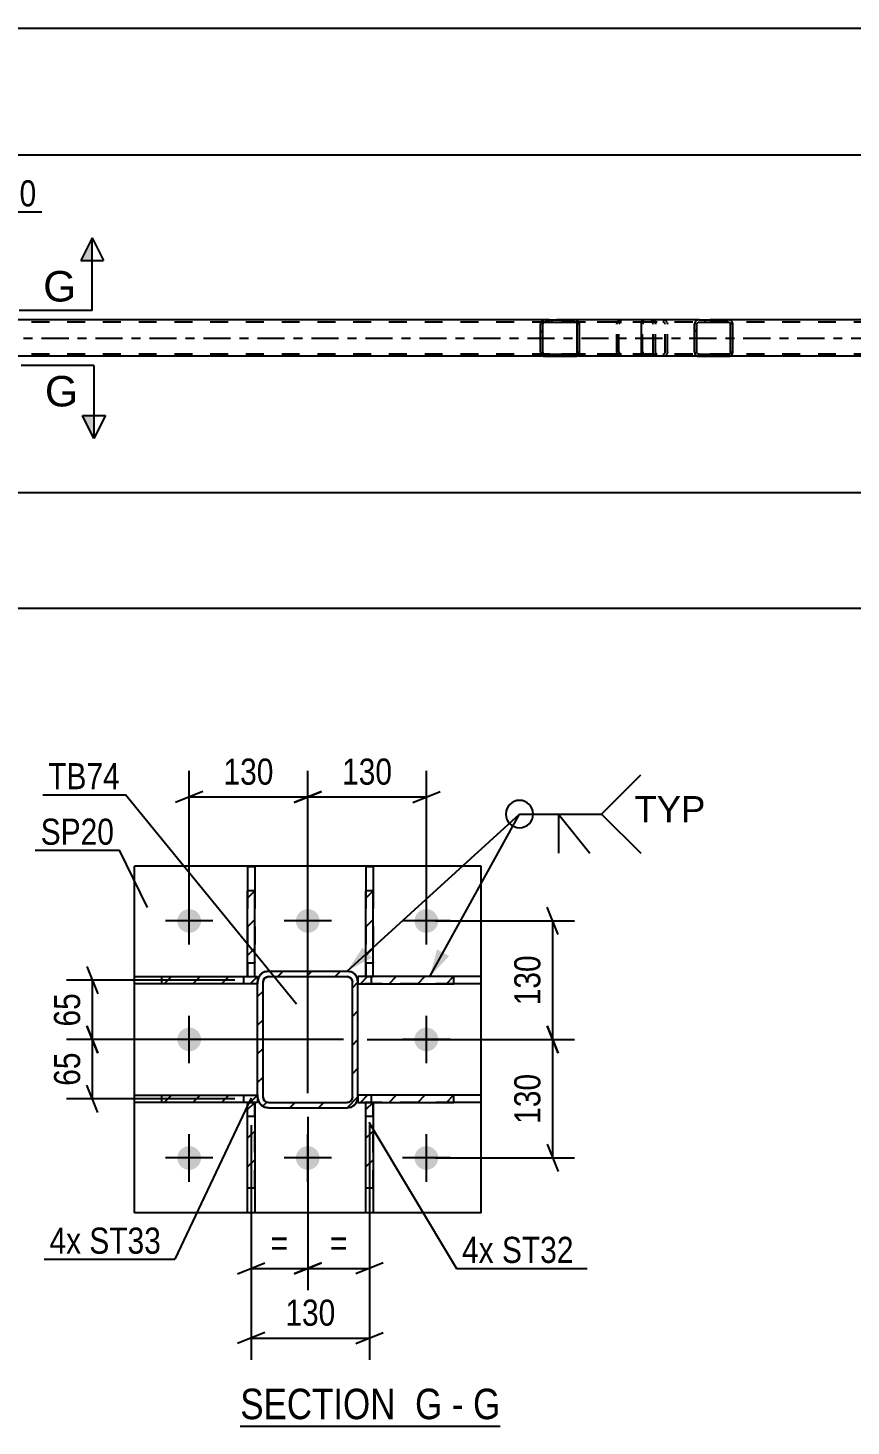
# Model space of a CAD drawing. Header units: millimetres. Extents: x 0 to 841, y 0 to 594.
# Drawn here: x 263 to 353.2, y 87.4 to 240.8 of the extents above; entities that cross this region are included whole.
import ezdxf

# ---------------------------------------------------------------- set-up
doc = ezdxf.new("R2010")
doc.units = ezdxf.units.MM
doc.linetypes.add('DXK_LINE_DOT2', pattern=[3.9198, 1.9599, -1.9599])
doc.linetypes.add('DXK_LINE_DOT3', pattern=[5.9187, 2.979, -0.9799, 0.9799, -0.9799])
doc.styles.add('Arial', font='ARIAL.TTF', dxfattribs={"height": 0.2})
doc.styles.add('Arial Narrow', font='ARIALN.TTF', dxfattribs={"height": 0.2})

# ---------------------------------------------------------------- blocks, each defined once
blk = doc.blocks.new('Unknown-122569384-17 - 3421')
at = {"color": 6, "linetype": 'Continuous'}
blk.add_line((286.23, 87.41), (314.74, 87.41), dxfattribs=at)
at = {"color": 0, "linetype": 'Continuous'}
for points in [[(304.34, 88.16), (304.34, 91.66), (286.23, 91.66), (286.23, 88.16)], [(308.38, 88.16), (308.38, 91.66), (305.39, 91.66), (305.39, 88.16)], [(310.7, 88.16), (310.7, 91.66), (309.43, 91.66), (309.43, 88.16)], [(314.74, 88.16), (314.74, 91.66), (311.75, 91.66), (311.75, 88.16)]]:
    blk.add_wipeout(points, dxfattribs=at)
at = {"color": 7, "linetype": 'Continuous', "style": 'Arial Narrow'}
for s, p in [('SECTION ', (286.23, 88.16)), ('G', (305.39, 88.16)), ('G', (311.75, 88.16)), ('-', (309.43, 88.16))]:
    blk.add_text(s, height=3.34, dxfattribs=at).set_placement(p)
blk = doc.blocks.new('Part-122569384-7226 - 7118')
at = {"linetype": 'Continuous'}
h = blk.add_hatch(dxfattribs=at)
h.set_pattern_fill('', scale=0.7, style=0, pattern_type=0)
h.set_pattern_definition([(45, (340.1852, 208.4487), (-1.57154, 1.57154), [])])
h.paths.add_polyline_path([(340.22, 208.27), (340.19, 208.45), (340.08, 208.6), (339.91, 208.71), (339.72, 208.75), (336.54, 208.75), (336.34, 208.71), (336.18, 208.6), (336.07, 208.45), (336.03, 208.27), (336.03, 205.23), (336.07, 205.04), (336.18, 204.89), (336.34, 204.78), (336.54, 204.75), (339.72, 204.75), (339.91, 204.78), (340.08, 204.89), (340.19, 205.04), (340.22, 205.23)])
h.paths.add_polyline_path([(339.95, 205.13), (339.9, 205.06), (339.82, 205), (339.72, 204.99), (336.54, 204.99), (336.44, 205), (336.36, 205.06), (336.3, 205.13), (336.29, 205.23), (336.29, 208.27), (336.3, 208.36), (336.36, 208.43), (336.44, 208.49), (336.54, 208.51), (339.72, 208.51), (339.82, 208.49), (339.9, 208.43), (339.95, 208.36), (339.97, 208.27), (339.97, 205.23)])
at = {"color": 2, "linetype": 'Continuous'}
for p, q in [((330.23, 208.45), (330.29, 208.6)), ((330.29, 208.6), (330.38, 208.71)), ((330.38, 208.71), (330.48, 208.75)), ((336.54, 208.75), (330.48, 208.75)), ((336.54, 208.75), (336.34, 208.71)), ((336.54, 208.75), (339.72, 208.75)), ((339.91, 208.71), (339.72, 208.75)), ((330.21, 208.27), (330.23, 208.45)), ((330.21, 205.23), (330.21, 208.27)), ((336.07, 208.45), (336.03, 208.27)), ((336.03, 205.23), (336.03, 208.27)), ((336.29, 208.27), (336.3, 208.36)), ((336.29, 205.23), (336.29, 208.27)), ((336.3, 208.36), (336.36, 208.43)), ((336.36, 208.43), (336.44, 208.49)), ((336.44, 208.49), (336.54, 208.51)), ((336.54, 208.51), (339.72, 208.51)), ((339.72, 208.51), (339.82, 208.49)), ((339.82, 208.49), (339.9, 208.43)), ((339.9, 208.43), (339.95, 208.36)), ((339.95, 208.36), (339.97, 208.27)), ((339.97, 205.23), (339.97, 208.27)), ((340.22, 208.27), (340.19, 208.45)), ((340.22, 205.23), (340.22, 208.27)), ((330.23, 205.04), (330.21, 205.23)), ((330.29, 204.89), (330.23, 205.04)), ((330.38, 204.78), (330.29, 204.89)), ((330.48, 204.75), (330.38, 204.78)), ((336.54, 204.75), (330.48, 204.75)), ((336.03, 205.23), (336.07, 205.04)), ((336.3, 205.13), (336.29, 205.23)), ((336.36, 205.06), (336.3, 205.13)), ((336.34, 204.78), (336.54, 204.75)), ((336.44, 205), (336.36, 205.06)), ((336.54, 204.99), (336.44, 205)), ((336.54, 204.99), (339.72, 204.99)), ((336.54, 204.75), (339.72, 204.75)), ((339.82, 205), (339.72, 204.99)), ((339.72, 204.75), (339.91, 204.78)), ((339.9, 205.06), (339.82, 205)), ((339.95, 205.13), (339.9, 205.06)), ((339.97, 205.23), (339.95, 205.13)), ((340.19, 205.04), (340.22, 205.23))]:
    blk.add_line(p, q, dxfattribs=at)
at = {"color": 7, "linetype": 'DXK_LINE_DOT2'}
for p, q in [((331.76, 208.51), (331.76, 208.75)), ((332.57, 208.75), (332.76, 208.71)), ((339.72, 208.75), (336.54, 208.75)), ((330.35, 208.36), (330.34, 208.27)), ((330.34, 205.23), (330.34, 208.27)), ((330.38, 208.43), (330.35, 208.36)), ((330.43, 208.49), (330.38, 208.43)), ((330.48, 208.51), (330.43, 208.49)), ((339.72, 208.51), (330.48, 208.51)), ((332.67, 208.49), (332.57, 208.51)), ((332.75, 208.43), (332.67, 208.49)), ((332.8, 208.36), (332.75, 208.43)), ((332.82, 208.27), (332.8, 208.36)), ((332.82, 205.23), (332.82, 208.27)), ((333.03, 208.45), (333.07, 208.27)), ((333.07, 205.23), (333.07, 208.27)), ((330.34, 205.23), (330.35, 205.13)), ((330.35, 205.13), (330.38, 205.06)), ((330.38, 205.06), (330.43, 205)), ((330.43, 205), (330.48, 204.99)), ((339.72, 204.99), (330.48, 204.99)), ((331.76, 204.75), (331.76, 204.99)), ((332.57, 204.99), (332.67, 205)), ((332.76, 204.78), (332.57, 204.75)), ((332.67, 205), (332.75, 205.06)), ((332.75, 205.06), (332.8, 205.13)), ((332.8, 205.13), (332.82, 205.23)), ((333.07, 205.23), (333.03, 205.04)), ((339.72, 204.75), (336.54, 204.75))]:
    blk.add_line(p, q, dxfattribs=at)
for centre, start, end in [((332.58, 208.25), 23.8494, 68.8059), ((332.58, 205.24), 291.1941, 336.1506)]:
    blk.add_arc(centre, 0.492, start, end, dxfattribs=at)
at = {"color": 2, "linetype": 'Continuous'}
for centre, start, end in [((336.52, 208.25), 111.1941, 156.1506), ((339.74, 208.25), 23.8494, 68.8059), ((336.52, 205.24), 203.8494, 248.8059), ((339.74, 205.24), 291.1941, 336.1506)]:
    blk.add_arc(centre, 0.492, start, end, dxfattribs=at)
blk = doc.blocks.new('Part-122569384-7288 - 7118')
at = {"color": 2, "linetype": 'Continuous'}
for p, q in [((319.66, 208.75), (254.59, 208.75)), ((404.79, 208.75), (339.72, 208.75)), ((319.66, 204.75), (254.59, 204.75)), ((404.79, 204.75), (339.72, 204.75))]:
    blk.add_line(p, q, dxfattribs=at)
at = {"color": 7, "linetype": 'DXK_LINE_DOT2'}
for p, q in [((339.72, 208.75), (319.66, 208.75)), ((767.03, 208.51), (104.63, 208.51)), ((767.03, 204.99), (104.63, 204.99)), ((339.72, 204.75), (319.66, 204.75))]:
    blk.add_line(p, q, dxfattribs=at)
at = {"color": 7, "linetype": 'DXK_LINE_DOT3'}
blk.add_line((104.63, 206.75), (767.03, 206.75), dxfattribs=at)
blk = doc.blocks.new('Part-122569384-7365 - 7118')
at = {"linetype": 'Continuous'}
h = blk.add_hatch(dxfattribs=at)
h.set_pattern_fill('', scale=0.7, style=0, pattern_type=0)
h.set_pattern_definition([(45, (323.3671, 208.4487), (-1.57154, 1.57154), [])])
h.paths.add_polyline_path([(323.41, 208.27), (323.37, 208.45), (323.26, 208.6), (323.09, 208.71), (322.9, 208.75), (319.66, 208.75), (319.46, 208.71), (319.3, 208.6), (319.19, 208.45), (319.15, 208.27), (319.15, 205.23), (319.19, 205.04), (319.3, 204.89), (319.46, 204.78), (319.66, 204.75), (322.9, 204.75), (323.09, 204.78), (323.26, 204.89), (323.37, 205.04), (323.41, 205.23)])
h.paths.add_polyline_path([(323.13, 205.13), (323.08, 205.06), (322.99, 205), (322.9, 204.99), (319.66, 204.99), (319.56, 205), (319.48, 205.06), (319.42, 205.13), (319.4, 205.23), (319.4, 208.27), (319.42, 208.36), (319.48, 208.43), (319.56, 208.49), (319.66, 208.51), (322.9, 208.51), (322.99, 208.49), (323.08, 208.43), (323.13, 208.36), (323.15, 208.27), (323.15, 205.23)])
at = {"color": 2, "linetype": 'Continuous'}
for p, q in [((319.66, 208.75), (319.46, 208.71)), ((319.66, 208.75), (322.9, 208.75)), ((330.48, 208.75), (322.9, 208.75)), ((323.09, 208.71), (322.9, 208.75)), ((319.19, 208.45), (319.15, 208.27)), ((319.15, 205.23), (319.15, 208.27)), ((319.4, 208.27), (319.42, 208.36)), ((319.4, 205.23), (319.4, 208.27)), ((319.42, 208.36), (319.48, 208.43)), ((319.48, 208.43), (319.56, 208.49)), ((319.56, 208.49), (319.66, 208.51)), ((319.66, 208.51), (322.9, 208.51)), ((322.9, 208.51), (322.99, 208.49)), ((322.99, 208.49), (323.08, 208.43)), ((323.08, 208.43), (323.13, 208.36)), ((323.13, 208.36), (323.15, 208.27)), ((323.15, 205.23), (323.15, 208.27)), ((323.41, 208.27), (323.37, 208.45)), ((323.41, 205.23), (323.41, 208.27)), ((319.15, 205.23), (319.19, 205.04)), ((319.42, 205.13), (319.4, 205.23)), ((319.48, 205.06), (319.42, 205.13)), ((319.46, 204.78), (319.66, 204.75)), ((319.56, 205), (319.48, 205.06)), ((319.66, 204.99), (319.56, 205)), ((319.66, 204.99), (322.9, 204.99)), ((319.66, 204.75), (322.9, 204.75)), ((322.99, 205), (322.9, 204.99)), ((322.9, 204.75), (323.09, 204.78)), ((330.48, 204.75), (322.9, 204.75)), ((323.08, 205.06), (322.99, 205)), ((323.13, 205.13), (323.08, 205.06)), ((323.15, 205.23), (323.13, 205.13)), ((323.37, 205.04), (323.41, 205.23))]:
    blk.add_line(p, q, dxfattribs=at)
at = {"color": 7, "linetype": 'DXK_LINE_DOT2'}
for p, q in [((322.9, 208.75), (319.66, 208.75)), ((327.81, 208.71), (328.01, 208.75)), ((331.24, 208.75), (330.48, 208.75)), ((331.24, 208.75), (331.44, 208.71)), ((331.24, 208.51), (319.66, 208.51)), ((327.5, 208.27), (327.54, 208.45)), ((327.5, 205.23), (327.5, 208.27)), ((327.77, 208.36), (327.75, 208.27)), ((327.75, 205.23), (327.75, 208.27)), ((327.83, 208.43), (327.77, 208.36)), ((327.83, 208.43), (327.85, 208.45)), ((327.85, 208.45), (327.91, 208.49)), ((327.91, 208.49), (328.01, 208.51)), ((331.34, 208.49), (331.24, 208.51)), ((331.42, 208.43), (331.34, 208.49)), ((331.48, 208.36), (331.42, 208.43)), ((331.5, 208.27), (331.48, 208.36)), ((331.5, 205.23), (331.5, 208.27)), ((331.72, 208.45), (331.76, 208.27)), ((331.76, 205.23), (331.76, 208.27)), ((331.24, 204.99), (319.66, 204.99)), ((322.9, 204.75), (319.66, 204.75)), ((327.54, 205.04), (327.5, 205.23)), ((327.75, 205.23), (327.77, 205.13)), ((327.77, 205.13), (327.83, 205.06)), ((328.01, 204.75), (327.81, 204.78)), ((327.83, 205.06), (327.85, 205.04)), ((327.85, 205.04), (327.91, 205)), ((327.91, 205), (328.01, 204.99)), ((331.24, 204.75), (330.48, 204.75)), ((331.24, 204.99), (331.34, 205)), ((331.44, 204.78), (331.24, 204.75)), ((331.34, 205), (331.42, 205.06)), ((331.42, 205.06), (331.48, 205.13)), ((331.48, 205.13), (331.5, 205.23)), ((331.76, 205.23), (331.72, 205.04))]:
    blk.add_line(p, q, dxfattribs=at)
at = {"color": 2, "linetype": 'Continuous'}
for centre, start, end in [((319.64, 208.24), 110.7584, 155.6801), ((322.91, 208.24), 24.3199, 69.2416), ((319.64, 205.25), 204.3199, 249.2416), ((322.91, 205.25), 290.7584, 335.6801)]:
    blk.add_arc(centre, 0.496, start, end, dxfattribs=at)
at = {"color": 7, "linetype": 'DXK_LINE_DOT2'}
for centre, start, end in [((327.99, 208.24), 110.7584, 155.6801), ((331.26, 208.24), 24.3199, 69.2416), ((327.99, 205.25), 204.3199, 249.2416), ((331.26, 205.25), 290.7584, 335.6801)]:
    blk.add_arc(centre, 0.496, start, end, dxfattribs=at)
blk = doc.blocks.new('Part-122569384-3518 - 3421')
at = {"linetype": 'Continuous'}
h = blk.add_hatch(dxfattribs=at)
h.set_pattern_fill('', scale=0.7, style=0, pattern_type=0)
h.set_pattern_definition([(45, (309.6264, 123.7038), (-1.57154, 1.57154), [])])
h.paths.add_polyline_path([(309.63, 122.9), (309.63, 123.7), (299.13, 123.7), (299.13, 122.9)])
at = {"color": 7, "linetype": 'DXK_LINE_DOT2'}
for p, q in [((309.63, 123.7), (299.13, 123.7)), ((299.13, 123.7), (299.13, 122.9)), ((309.63, 122.9), (299.13, 122.9)), ((300.63, 122.9), (300.63, 123.7))]:
    blk.add_line(p, q, dxfattribs=at)
at = {"color": 2, "linetype": 'Continuous'}
for p, q in [((309.63, 123.7), (299.13, 123.7)), ((299.13, 123.7), (299.13, 122.9)), ((299.13, 122.9), (309.63, 122.9)), ((312.63, 123.7), (309.63, 123.7)), ((309.63, 122.9), (309.63, 123.7)), ((312.63, 122.9), (309.63, 122.9)), ((312.63, 122.9), (312.63, 123.7))]:
    blk.add_line(p, q, dxfattribs=at)
blk = doc.blocks.new('Part-122569384-3486 - 3421')
at = {"linetype": 'Continuous'}
h = blk.add_hatch(dxfattribs=at)
h.set_pattern_fill('', scale=0.7, style=0, pattern_type=0)
h.set_pattern_definition([(45, (287.8127, 146.116), (-1.57154, 1.57154), [])])
h.paths.add_polyline_path([(287.81, 136.71), (287.81, 146.12), (287.01, 146.12), (287.01, 136.71)])
at = {"color": 2, "linetype": 'Continuous'}
for p, q in [((287.01, 148.8), (287.01, 146.12)), ((287.01, 148.8), (287.81, 148.8)), ((287.81, 148.8), (287.81, 146.12)), ((287.01, 136.71), (287.01, 146.12)), ((287.81, 146.12), (287.01, 146.12)), ((287.81, 136.71), (287.81, 146.12)), ((287.01, 136.71), (287.81, 136.71))]:
    blk.add_line(p, q, dxfattribs=at)
at = {"color": 7, "linetype": 'DXK_LINE_DOT2'}
for p, q in [((287.01, 146.12), (287.01, 136.71)), ((287.81, 146.12), (287.81, 138.21)), ((287.01, 138.21), (287.81, 138.21)), ((287.81, 136.71), (287.81, 138.21)), ((287.01, 136.71), (287.81, 136.71))]:
    blk.add_line(p, q, dxfattribs=at)
blk = doc.blocks.new('Part-122569384-3448 - 3421')
at = {"linetype": 'Continuous'}
h = blk.add_hatch(dxfattribs=at)
h.set_pattern_fill('', scale=0.7, style=0, pattern_type=0)
h.set_pattern_definition([(45, (287.8132, 122.9138), (-1.57154, 1.57154), [])])
h.paths.add_polyline_path([(287.81, 113.5), (287.81, 122.91), (287.01, 122.91), (287.01, 113.5)])
at = {"color": 7, "linetype": 'DXK_LINE_DOT2'}
for p, q in [((287.01, 121.41), (287.01, 122.91)), ((287.01, 122.91), (287.81, 122.91)), ((287.81, 113.5), (287.81, 122.91)), ((287.01, 121.41), (287.81, 121.41)), ((287.01, 113.5), (287.01, 121.41))]:
    blk.add_line(p, q, dxfattribs=at)
at = {"color": 2, "linetype": 'Continuous'}
for p, q in [((287.01, 113.5), (287.01, 122.91)), ((287.01, 122.91), (287.81, 122.91)), ((287.81, 122.91), (287.81, 113.5)), ((287.01, 110.8), (287.01, 113.5)), ((287.81, 113.5), (287.01, 113.5)), ((287.81, 113.5), (287.81, 110.8)), ((287.81, 110.8), (287.01, 110.8))]:
    blk.add_line(p, q, dxfattribs=at)
blk = doc.blocks.new('Part-122569384-3453 - 3421')
at = {"linetype": 'Continuous'}
h = blk.add_hatch(dxfattribs=at)
h.set_pattern_fill('', scale=0.7, style=0, pattern_type=0)
h.set_pattern_definition([(45, (300.8126, 122.9138), (-1.57154, 1.57154), [])])
h.paths.add_polyline_path([(300.81, 113.5), (300.81, 122.91), (300.01, 122.91), (300.01, 113.5)])
at = {"color": 7, "linetype": 'DXK_LINE_DOT2'}
for p, q in [((300.01, 121.41), (300.01, 122.91)), ((300.01, 122.91), (300.81, 122.91)), ((300.81, 113.5), (300.81, 122.91)), ((300.01, 121.41), (300.81, 121.41)), ((300.01, 113.5), (300.01, 121.41))]:
    blk.add_line(p, q, dxfattribs=at)
at = {"color": 2, "linetype": 'Continuous'}
for p, q in [((300.01, 113.5), (300.01, 122.91)), ((300.01, 122.91), (300.81, 122.91)), ((300.81, 122.91), (300.81, 113.5)), ((300.01, 110.8), (300.01, 113.5)), ((300.81, 113.5), (300.01, 113.5)), ((300.81, 113.5), (300.81, 110.8)), ((300.81, 110.8), (300.01, 110.8))]:
    blk.add_line(p, q, dxfattribs=at)
blk = doc.blocks.new('Part-122569384-3468 - 3421')
at = {"linetype": 'Continuous'}
h = blk.add_hatch(dxfattribs=at)
h.set_pattern_fill('', scale=0.7, style=0, pattern_type=0)
h.set_pattern_definition([(45, (288.128, 136.7036), (-1.57154, 1.57154), [])])
h.paths.add_polyline_path([(288.13, 135.9), (288.13, 136.7), (277.63, 136.7), (277.63, 135.9)])
at = {"color": 2, "linetype": 'Continuous'}
for p, q in [((274.63, 135.9), (274.63, 136.7)), ((274.63, 136.7), (277.63, 136.7)), ((277.63, 136.7), (288.13, 136.7)), ((277.63, 135.9), (277.63, 136.7)), ((288.13, 136.7), (288.13, 135.9)), ((277.63, 135.9), (274.63, 135.9)), ((288.13, 135.9), (277.63, 135.9))]:
    blk.add_line(p, q, dxfattribs=at)
at = {"color": 7, "linetype": 'DXK_LINE_DOT2'}
for p, q in [((277.63, 136.7), (288.13, 136.7)), ((286.63, 135.9), (286.63, 136.7)), ((288.13, 136.7), (288.13, 135.9)), ((288.13, 135.9), (277.63, 135.9))]:
    blk.add_line(p, q, dxfattribs=at)
blk = doc.blocks.new('Part-122569384-3563 - 3421')
at = {"linetype": 'Continuous'}
h = blk.add_hatch(dxfattribs=at)
h.set_pattern_fill('', scale=0.7, style=0, pattern_type=0)
h.set_pattern_definition([(45, (288.128, 123.7036), (-1.57154, 1.57154), [])])
h.paths.add_polyline_path([(288.13, 122.9), (288.13, 123.7), (277.63, 123.7), (277.63, 122.9)])
at = {"color": 2, "linetype": 'Continuous'}
for p, q in [((274.63, 122.9), (274.63, 123.7)), ((274.63, 123.7), (277.63, 123.7)), ((277.63, 122.9), (274.63, 122.9)), ((277.63, 123.7), (288.13, 123.7)), ((277.63, 122.9), (277.63, 123.7)), ((288.13, 122.9), (277.63, 122.9)), ((288.13, 123.7), (288.13, 122.9))]:
    blk.add_line(p, q, dxfattribs=at)
at = {"color": 7, "linetype": 'DXK_LINE_DOT2'}
for p, q in [((277.63, 123.7), (288.13, 123.7)), ((288.13, 122.9), (277.63, 122.9)), ((286.63, 122.9), (286.63, 123.7)), ((288.13, 123.7), (288.13, 122.9))]:
    blk.add_line(p, q, dxfattribs=at)
blk = doc.blocks.new('Part-122569384-3491 - 3421')
at = {"linetype": 'Continuous'}
h = blk.add_hatch(dxfattribs=at)
h.set_pattern_fill('', scale=0.7, style=0, pattern_type=0)
h.set_pattern_definition([(45, (300.8121, 146.116), (-1.57154, 1.57154), [])])
h.paths.add_polyline_path([(300.81, 136.71), (300.81, 146.12), (300.01, 146.12), (300.01, 136.71)])
at = {"color": 2, "linetype": 'Continuous'}
for p, q in [((300.01, 148.8), (300.01, 146.12)), ((300.01, 148.8), (300.81, 148.8)), ((300.81, 148.8), (300.81, 146.12)), ((300.01, 136.71), (300.01, 146.12)), ((300.81, 146.12), (300.01, 146.12)), ((300.81, 136.71), (300.81, 146.12)), ((300.01, 136.71), (300.81, 136.71))]:
    blk.add_line(p, q, dxfattribs=at)
at = {"color": 7, "linetype": 'DXK_LINE_DOT2'}
for p, q in [((300.01, 146.12), (300.01, 136.71)), ((300.81, 146.12), (300.81, 138.21)), ((300.01, 138.21), (300.81, 138.21)), ((300.81, 136.71), (300.81, 138.21)), ((300.01, 136.71), (300.81, 136.71))]:
    blk.add_line(p, q, dxfattribs=at)
blk = doc.blocks.new('Part-122569384-3503 - 3421')
at = {"linetype": 'Continuous'}
h = blk.add_hatch(dxfattribs=at)
h.set_pattern_fill('', scale=0.7, style=0, pattern_type=0)
h.set_pattern_definition([(45, (299.128, 123.5064), (-1.57154, 1.57154), [])])
h.paths.add_polyline_path([(299.04, 123.05), (299.13, 123.51), (299.13, 136.11), (299.04, 136.57), (298.78, 136.95), (298.39, 137.22), (297.93, 137.31), (289.33, 137.31), (288.87, 137.22), (288.48, 136.95), (288.22, 136.57), (288.13, 136.11), (288.13, 123.51), (288.22, 123.05), (288.48, 122.66), (288.87, 122.4), (289.33, 122.31), (297.93, 122.31), (298.39, 122.4), (298.78, 122.66)])
h.paths.add_polyline_path([(298.16, 122.95), (297.93, 122.91), (289.33, 122.91), (289.1, 122.95), (288.9, 123.08), (288.77, 123.28), (288.73, 123.51), (288.73, 136.11), (288.77, 136.34), (288.9, 136.53), (289.1, 136.66), (289.33, 136.71), (297.93, 136.71), (298.16, 136.66), (298.35, 136.53), (298.48, 136.34), (298.53, 136.11), (298.53, 123.51), (298.48, 123.28), (298.35, 123.08)])
at = {"color": 7, "linetype": 'DXK_LINE_DOT2'}
for p, q in [((288.13, 136.11), (288.22, 136.57)), ((288.9, 136.53), (288.77, 136.34)), ((288.87, 137.22), (289.33, 137.31)), ((289.1, 136.66), (288.9, 136.53)), ((289.33, 136.71), (289.1, 136.66)), ((289.33, 137.31), (297.93, 137.31)), ((289.33, 136.71), (297.93, 136.71)), ((297.93, 137.31), (298.39, 137.22)), ((298.16, 136.66), (297.93, 136.71)), ((298.35, 136.53), (298.16, 136.66)), ((298.48, 136.34), (298.35, 136.53)), ((299.04, 136.57), (299.13, 136.11)), ((288.13, 123.51), (288.13, 136.11)), ((288.77, 136.34), (288.73, 136.11)), ((288.73, 123.51), (288.73, 136.11)), ((298.53, 136.11), (298.48, 136.34)), ((298.53, 123.51), (298.53, 136.11)), ((299.13, 123.51), (299.13, 136.11)), ((288.22, 123.05), (288.13, 123.51)), ((288.73, 123.51), (288.77, 123.28)), ((288.77, 123.28), (288.9, 123.08)), ((288.9, 123.08), (289.1, 122.95)), ((289.1, 122.95), (289.33, 122.91)), ((289.33, 122.91), (297.93, 122.91)), ((297.93, 122.91), (298.16, 122.95)), ((298.16, 122.95), (298.35, 123.08)), ((298.35, 123.08), (298.48, 123.28)), ((298.48, 123.28), (298.53, 123.51)), ((299.13, 123.51), (299.04, 123.05)), ((289.33, 122.31), (288.87, 122.4)), ((289.33, 122.31), (297.93, 122.31)), ((298.39, 122.4), (297.93, 122.31))]:
    blk.add_line(p, q, dxfattribs=at)
at = {"color": 2, "linetype": 'Continuous'}
for p, q in [((288.22, 136.57), (288.13, 136.11)), ((288.77, 136.34), (288.9, 136.53)), ((289.33, 137.31), (288.87, 137.22)), ((288.9, 136.53), (289.1, 136.66)), ((289.1, 136.66), (289.33, 136.71)), ((289.33, 137.31), (297.93, 137.31)), ((289.33, 136.71), (297.93, 136.71)), ((298.39, 137.22), (297.93, 137.31)), ((297.93, 136.71), (298.16, 136.66)), ((298.16, 136.66), (298.35, 136.53)), ((298.35, 136.53), (298.48, 136.34)), ((299.13, 136.11), (299.04, 136.57)), ((288.13, 123.51), (288.13, 136.11)), ((288.73, 136.11), (288.77, 136.34)), ((288.73, 123.51), (288.73, 136.11)), ((298.48, 136.34), (298.53, 136.11)), ((298.53, 123.51), (298.53, 136.11)), ((299.13, 123.51), (299.13, 136.11)), ((288.13, 123.51), (288.22, 123.05)), ((288.77, 123.28), (288.73, 123.51)), ((288.9, 123.08), (288.77, 123.28)), ((289.1, 122.95), (288.9, 123.08)), ((289.33, 122.91), (289.1, 122.95)), ((289.33, 122.91), (297.93, 122.91)), ((298.16, 122.95), (297.93, 122.91)), ((298.35, 123.08), (298.16, 122.95)), ((298.48, 123.28), (298.35, 123.08)), ((298.53, 123.51), (298.48, 123.28)), ((299.04, 123.05), (299.13, 123.51)), ((288.87, 122.4), (289.33, 122.31)), ((289.33, 122.31), (297.93, 122.31)), ((297.93, 122.31), (298.39, 122.4))]:
    blk.add_line(p, q, dxfattribs=at)
at = {"color": 7, "linetype": 'DXK_LINE_DOT3'}
blk.add_line((293.63, 129.81), (293.63, 129.81), dxfattribs=at)
at = {"color": 7, "linetype": 'DXK_LINE_DOT2'}
for centre, start, end in [((289.33, 136.11), 112.5, 157.5), ((297.93, 136.11), 22.5, 67.5), ((289.33, 123.51), 202.5, 247.5), ((297.93, 123.51), 292.5, 337.5)]:
    blk.add_arc(centre, 1.2, start, end, dxfattribs=at)
at = {"color": 2, "linetype": 'Continuous'}
for centre, start, end in [((289.33, 136.11), 112.5, 157.5), ((297.93, 136.11), 22.5, 67.5), ((289.33, 123.51), 202.5, 247.5), ((297.93, 123.51), 292.5, 337.5)]:
    blk.add_arc(centre, 1.2, start, end, dxfattribs=at)
blk = doc.blocks.new('Part-122569384-3524 - 3421')
at = {"color": 2, "linetype": 'Continuous'}
for p, q in [((274.63, 110.81), (274.63, 148.81)), ((312.63, 148.81), (274.63, 148.81)), ((312.63, 110.81), (312.63, 148.81)), ((312.63, 110.81), (274.63, 110.81))]:
    blk.add_line(p, q, dxfattribs=at)
blk = doc.blocks.new('Part-122569384-3537 - 3421')
at = {"linetype": 'Continuous'}
h = blk.add_hatch(dxfattribs=at)
h.set_pattern_fill('', scale=0.7, style=0, pattern_type=0)
h.set_pattern_definition([(45, (309.6264, 136.7038), (-1.57154, 1.57154), [])])
h.paths.add_polyline_path([(309.63, 135.9), (309.63, 136.7), (299.13, 136.7), (299.13, 135.9)])
at = {"color": 7, "linetype": 'DXK_LINE_DOT2'}
for p, q in [((309.63, 136.7), (299.13, 136.7)), ((299.13, 136.7), (299.13, 135.9)), ((300.63, 135.9), (300.63, 136.7)), ((309.63, 135.9), (299.13, 135.9))]:
    blk.add_line(p, q, dxfattribs=at)
at = {"color": 2, "linetype": 'Continuous'}
for p, q in [((309.63, 136.7), (299.13, 136.7)), ((299.13, 136.7), (299.13, 135.9)), ((312.63, 136.7), (309.63, 136.7)), ((309.63, 135.9), (309.63, 136.7)), ((312.63, 135.9), (312.63, 136.7)), ((299.13, 135.9), (309.63, 135.9)), ((312.63, 135.9), (309.63, 135.9))]:
    blk.add_line(p, q, dxfattribs=at)
blk = doc.blocks.new('Bolt-122569384-3599 - 3421')
at = {"linetype": 'Continuous'}
for points in [[(279.33, 142.81, -1), (281.93, 142.81, -1)], [(292.33, 142.81, -1), (294.93, 142.81, -1)], [(305.33, 142.81, -1), (307.93, 142.81, -1)], [(279.33, 129.81, -1), (281.93, 129.81, -1)], [(305.33, 129.81, -1), (307.93, 129.81, -1)], [(279.33, 116.81, -1), (281.93, 116.81, -1)], [(292.33, 116.81, -1), (294.93, 116.81, -1)], [(305.33, 116.81, -1), (307.93, 116.81, -1)]]:
    blk.add_hatch(color=1, dxfattribs=at).paths.add_polyline_path(points)
at = {"color": 1, "linetype": 'Continuous'}
for p, q in [((280.63, 140.21), (280.63, 145.41)), ((293.63, 140.21), (293.63, 145.41)), ((306.63, 140.21), (306.63, 145.41)), ((283.23, 142.81), (278.03, 142.81)), ((296.23, 142.81), (291.03, 142.81)), ((309.23, 142.81), (304.03, 142.81)), ((280.63, 127.21), (280.63, 132.41)), ((306.63, 127.21), (306.63, 132.41)), ((283.23, 129.81), (278.03, 129.81)), ((309.23, 129.81), (304.03, 129.81)), ((280.63, 114.21), (280.63, 119.41)), ((293.63, 114.21), (293.63, 119.41)), ((306.63, 114.21), (306.63, 119.41)), ((283.23, 116.81), (278.03, 116.81)), ((296.23, 116.81), (291.03, 116.81)), ((309.23, 116.81), (304.03, 116.81))]:
    blk.add_line(p, q, dxfattribs=at)
blk = doc.blocks.new('StraightDimension-122569384-7484 - 7118')
at = {"color": 7, "linetype": 'Continuous'}
blk.add_line((243.02, 226.84), (498.42, 226.84), dxfattribs=at)
blk = doc.blocks.new('StraightDimension-122569384-7508 - 7118')
at = {"color": 7, "linetype": 'Continuous'}
blk.add_line((243.02, 189.82), (498.42, 189.82), dxfattribs=at)
blk = doc.blocks.new('StraightDimension-122569384-9476 - 7118')
at = {"color": 7, "linetype": 'Continuous'}
blk.add_line((94.41, 240.76), (777.25, 240.76), dxfattribs=at)
blk = doc.blocks.new('StraightDimension-122569384-18955 - 7118')
at = {"color": 7, "linetype": 'Continuous'}
blk.add_line((93.77, 177.12), (777.89, 177.12), dxfattribs=at)
blk = doc.blocks.new('StraightDimension-122569384-3699 - 3421')
at = {"color": 7, "linetype": 'Continuous'}
for p, q in [((321.08, 128.31), (319.88, 131.31)), ((300.13, 129.81), (322.88, 129.81)), ((320.48, 116.81), (320.48, 129.81)), ((319.88, 118.31), (321.08, 115.31)), ((307.63, 116.81), (322.88, 116.81))]:
    blk.add_line(p, q, dxfattribs=at)
at = {"color": 0}
blk.add_wipeout([(319.73, 126.65), (315.53, 126.65), (315.53, 119.96), (319.73, 119.96)], dxfattribs=at)
at = {"color": 3, "style": 'Arial Narrow'}
blk.add_text('130', height=2.863, rotation=90.0002, dxfattribs=at).set_placement((319.13, 120.56))
blk = doc.blocks.new('StraightDimension-122569384-3690 - 3421')
at = {"color": 7, "linetype": 'Continuous'}
for p, q in [((269.42, 131.31), (270.62, 128.31)), ((297.53, 129.81), (267.17, 129.81)), ((270.02, 123.3), (270.02, 129.81)), ((270.62, 121.8), (269.42, 124.8)), ((285.63, 123.3), (267.17, 123.3))]:
    blk.add_line(p, q, dxfattribs=at)
at = {"color": 0}
blk.add_wipeout([(269.27, 128.98), (265.07, 128.98), (265.07, 124.13), (269.27, 124.13)], dxfattribs=at)
at = {"color": 3, "style": 'Arial Narrow'}
blk.add_text('65', height=2.863, rotation=90.0002, dxfattribs=at).set_placement((268.67, 124.73))
blk = doc.blocks.new('StraightDimension-122569384-3729 - 3421')
at = {"color": 7, "linetype": 'Continuous'}
for p, q in [((293.63, 121.31), (293.63, 102.3)), ((300.41, 109.8), (300.41, 102.3)), ((292.13, 104.1), (295.13, 105.3)), ((293.63, 104.7), (300.41, 104.7)), ((301.91, 105.3), (298.91, 104.1))]:
    blk.add_line(p, q, dxfattribs=at)
at = {"color": 0}
blk.add_wipeout([(298.58, 105.45), (298.58, 109.65), (295.46, 109.65), (295.46, 105.45)], dxfattribs=at)
at = {"color": 3, "style": 'Arial Narrow'}
blk.add_text('=', height=2.86, dxfattribs=at).set_placement((296.06, 106.05))
blk = doc.blocks.new('StraightDimension-122569384-3649 - 3421')
at = {"color": 7, "linetype": 'Continuous'}
for p, q in [((287.41, 120.41), (287.41, 94.66)), ((300.41, 120.41), (300.41, 94.66)), ((288.91, 97.66), (285.91, 96.46)), ((287.41, 97.06), (300.41, 97.06)), ((298.91, 96.46), (301.91, 97.66))]:
    blk.add_line(p, q, dxfattribs=at)
at = {"color": 0}
blk.add_wipeout([(297.26, 97.81), (297.26, 102.01), (290.57, 102.01), (290.57, 97.81)], dxfattribs=at)
at = {"color": 3, "style": 'Arial Narrow'}
blk.add_text('130', height=2.863, dxfattribs=at).set_placement((291.17, 98.41))
blk = doc.blocks.new('StraightDimension-122569384-3655 - 3421')
at = {"color": 7, "linetype": 'Continuous'}
for p, q in [((280.63, 143.81), (280.63, 159.26)), ((293.63, 123.91), (293.63, 159.26)), ((282.13, 157.01), (279.13, 155.81)), ((292.13, 155.81), (295.13, 157.01)), ((280.63, 156.41), (293.63, 156.41))]:
    blk.add_line(p, q, dxfattribs=at)
at = {"color": 0}
blk.add_wipeout([(290.47, 157.16), (290.47, 161.36), (283.79, 161.36), (283.79, 157.16)], dxfattribs=at)
at = {"color": 3, "style": 'Arial Narrow'}
blk.add_text('130', height=2.863, dxfattribs=at).set_placement((284.39, 157.76))
blk = doc.blocks.new('StraightDimension-122569384-3668 - 3421')
at = {"color": 7, "linetype": 'Continuous'}
for p, q in [((293.63, 123.91), (293.63, 159.26)), ((306.63, 143.81), (306.63, 159.26)), ((295.13, 157.01), (292.13, 155.81)), ((305.13, 155.81), (308.13, 157.01)), ((293.63, 156.41), (306.63, 156.41))]:
    blk.add_line(p, q, dxfattribs=at)
at = {"color": 0}
blk.add_wipeout([(303.47, 157.16), (303.47, 161.36), (296.79, 161.36), (296.79, 157.16)], dxfattribs=at)
at = {"color": 3, "style": 'Arial Narrow'}
blk.add_text('130', height=2.863, dxfattribs=at).set_placement((297.39, 157.76))
blk = doc.blocks.new('StraightDimension-122569384-3681 - 3421')
at = {"color": 7, "linetype": 'Continuous'}
for p, q in [((269.42, 137.8), (270.62, 134.8)), ((285.63, 136.3), (267.17, 136.3)), ((270.02, 129.81), (270.02, 136.3)), ((270.62, 128.31), (269.42, 131.31)), ((297.53, 129.81), (267.17, 129.81))]:
    blk.add_line(p, q, dxfattribs=at)
at = {"color": 0}
blk.add_wipeout([(269.27, 135.48), (265.07, 135.48), (265.07, 130.63), (269.27, 130.63)], dxfattribs=at)
at = {"color": 3, "style": 'Arial Narrow'}
blk.add_text('65', height=2.863, rotation=90.0002, dxfattribs=at).set_placement((268.67, 131.23))
blk = doc.blocks.new('StraightDimension-122569384-3709 - 3421')
at = {"color": 7, "linetype": 'Continuous'}
for p, q in [((321.08, 141.31), (319.88, 144.31)), ((307.63, 142.81), (322.88, 142.81)), ((320.48, 129.81), (320.48, 142.81)), ((319.88, 131.31), (321.08, 128.31)), ((300.13, 129.81), (322.88, 129.81))]:
    blk.add_line(p, q, dxfattribs=at)
at = {"color": 0}
blk.add_wipeout([(319.73, 139.65), (315.53, 139.65), (315.53, 132.96), (319.73, 132.96)], dxfattribs=at)
at = {"color": 3, "style": 'Arial Narrow'}
blk.add_text('130', height=2.863, rotation=90.0002, dxfattribs=at).set_placement((319.13, 133.56))
blk = doc.blocks.new('StraightDimension-122569384-3720 - 3421')
at = {"color": 7, "linetype": 'Continuous'}
for p, q in [((293.63, 121.31), (293.63, 102.3)), ((287.41, 109.8), (287.41, 102.3)), ((285.91, 104.1), (288.91, 105.3)), ((287.41, 104.7), (293.63, 104.7)), ((295.13, 105.3), (292.13, 104.1))]:
    blk.add_line(p, q, dxfattribs=at)
at = {"color": 0}
blk.add_wipeout([(292.08, 105.45), (292.08, 109.65), (288.96, 109.65), (288.96, 105.45)], dxfattribs=at)
at = {"color": 3, "style": 'Arial Narrow'}
blk.add_text('=', height=2.86, dxfattribs=at).set_placement((289.56, 106.05))
blk = doc.blocks.new('Mark-122569384-7187 - 7118')
at = {"color": 0}
blk.add_wipeout([(263.87, 221.19), (263.87, 224.19), (255.83, 224.19), (255.83, 221.19)], dxfattribs=at)
blk.add_wipeout([(263.87, 221.19), (263.87, 224.19), (255.83, 224.19), (255.83, 221.19)], dxfattribs=at)
at = {"color": 30, "linetype": 'Continuous'}
for p, q in [((251.96, 216.74), (255.23, 220.59)), ((255.23, 220.59), (264.47, 220.59))]:
    blk.add_line(p, q, dxfattribs=at)
at = {"color": 3, "style": 'Arial Narrow'}
blk.add_text('SP20', height=2.863, dxfattribs=at).set_placement((255.83, 221.19))
blk = doc.blocks.new('SectionMark-122569384-7545 - 7118')
at = {"linetype": 'Continuous'}
for points in [[(219.31, 198.25), (220.56, 198.25), (219.31, 195.75)], [(268.94, 198.25), (270.19, 198.25), (270.19, 195.75)]]:
    blk.add_hatch(color=6, dxfattribs=at).paths.add_polyline_path(points)
at = {"color": 6, "linetype": 'Continuous'}
for p, q in [((219.31, 203.75), (227.31, 203.75)), ((219.31, 203.75), (219.31, 195.75)), ((270.19, 203.75), (262.19, 203.75)), ((270.19, 203.75), (270.19, 195.75)), ((219.31, 195.75), (218.06, 198.25)), ((220.56, 198.25), (218.06, 198.25)), ((219.31, 195.75), (220.56, 198.25)), ((268.94, 198.25), (271.44, 198.25)), ((270.19, 195.75), (268.94, 198.25)), ((271.44, 198.25), (270.19, 195.75))]:
    blk.add_line(p, q, dxfattribs=at)
at = {"color": 0, "linetype": 'Continuous'}
for points in [[(224.69, 199.25), (224.69, 202.75), (221.06, 202.75), (221.06, 199.25)], [(268.44, 199.25), (268.44, 202.75), (264.81, 202.75), (264.81, 199.25)]]:
    blk.add_wipeout(points, dxfattribs=at)
at = {"color": 3, "linetype": 'Continuous', "style": 'Arial'}
for p in [(221.06, 199.25), (264.81, 199.25)]:
    blk.add_text('G', height=3.34, dxfattribs=at).set_placement(p)
blk = doc.blocks.new('SectionMark-122569384-7549 - 7118')
at = {"linetype": 'Continuous'}
for points in [[(221.37, 215.26), (220.12, 215.26), (220.12, 217.76)], [(270, 215.26), (268.75, 215.26), (270, 217.76)]]:
    blk.add_hatch(color=6, dxfattribs=at).paths.add_polyline_path(points)
at = {"color": 6, "linetype": 'Continuous'}
for p, q in [((218.87, 215.26), (220.12, 217.76)), ((220.12, 209.76), (220.12, 217.76)), ((220.12, 217.76), (221.37, 215.26)), ((270, 217.76), (268.75, 215.26)), ((270, 209.76), (270, 217.76)), ((270, 217.76), (271.25, 215.26)), ((221.37, 215.26), (218.87, 215.26)), ((268.75, 215.26), (271.25, 215.26)), ((220.12, 209.76), (228.12, 209.76)), ((270, 209.76), (262, 209.76))]:
    blk.add_line(p, q, dxfattribs=at)
at = {"color": 0, "linetype": 'Continuous'}
for points in [[(225.5, 210.76), (225.5, 214.26), (221.87, 214.26), (221.87, 210.76)], [(268.25, 210.76), (268.25, 214.26), (264.62, 214.26), (264.62, 210.76)]]:
    blk.add_wipeout(points, dxfattribs=at)
at = {"color": 3, "linetype": 'Continuous', "style": 'Arial'}
for p in [(221.87, 210.76), (264.62, 210.76)]:
    blk.add_text('G', height=3.34, dxfattribs=at).set_placement(p)
blk = doc.blocks.new('Mark-122569384-3499 - 3421')
at = {"color": 0}
blk.add_wipeout([(273.03, 157.26), (273.03, 160.26), (265.17, 160.26), (265.17, 157.26)], dxfattribs=at)
blk.add_wipeout([(273.03, 157.26), (273.03, 160.26), (265.17, 160.26), (265.17, 157.26)], dxfattribs=at)
at = {"color": 30, "linetype": 'Continuous'}
for p in [(264.57, 156.66), (292.38, 133.69)]:
    blk.add_line(p, (273.63, 156.66), dxfattribs=at)
at = {"color": 3, "style": 'Arial Narrow'}
blk.add_text('TB74', height=2.863, dxfattribs=at).set_placement((265.17, 157.26))
blk = doc.blocks.new('Mark-122569384-3520 - 3421')
at = {"color": 0}
blk.add_wipeout([(272.39, 151.17), (272.39, 154.17), (264.35, 154.17), (264.35, 151.17)], dxfattribs=at)
blk.add_wipeout([(272.39, 151.17), (272.39, 154.17), (264.35, 154.17), (264.35, 151.17)], dxfattribs=at)
at = {"color": 30, "linetype": 'Continuous'}
for p in [(263.75, 150.57), (276.05, 144.29)]:
    blk.add_line(p, (272.99, 150.57), dxfattribs=at)
at = {"color": 3, "style": 'Arial Narrow'}
blk.add_text('SP20', height=2.863, dxfattribs=at).set_placement((264.35, 151.17))
blk = doc.blocks.new('WeldMark-122569384-3738 - 3421')
at = {"linetype": 'Continuous'}
for points in [[(300.65, 138.77), (297.93, 137.31), (299.64, 139.88)], [(309.12, 138.97), (307.01, 136.7), (307.8, 139.69)]]:
    blk.add_hatch(color=30, dxfattribs=at).paths.add_polyline_path(points)
at = {"color": 30, "linetype": 'Continuous'}
for p, q in [((297.93, 137.31), (316.84, 154.54)), ((307.01, 136.7), (316.84, 154.54)), ((316.84, 154.54), (325.84, 154.54))]:
    blk.add_line(p, q, dxfattribs=at)
at = {"color": 3, "linetype": 'Continuous'}
for q in [(324.56, 150.26), (321.13, 150.26)]:
    blk.add_line((321.13, 154.54), q, dxfattribs=at)
for start, end in [(90, 270), (270, 90)]:
    blk.add_arc((316.84, 154.54), 1.5, start, end, dxfattribs=at)
at = {"color": 0, "linetype": 'Continuous'}
blk.add_wipeout([(337.22, 153.64), (337.22, 156.64), (329.44, 156.64), (329.44, 153.64)], dxfattribs=at)
blk.add_wipeout([(337.22, 153.64), (337.22, 156.64), (329.44, 156.64), (329.44, 153.64)], dxfattribs=at)
at = {"color": 3, "linetype": 'Continuous'}
for q in [(330.13, 158.83), (330.13, 150.26)]:
    blk.add_line((325.84, 154.54), q, dxfattribs=at)
at = {"color": 3, "linetype": 'Continuous', "style": 'Arial'}
blk.add_text('TYP', height=2.865, dxfattribs=at).set_placement((329.44, 153.64))
blk = doc.blocks.new('MarkSet-122569384-3787 - 3421')
at = {"color": 0}
for points in [[(314.02, 105.3), (314.02, 108.3), (310.54, 108.3), (310.54, 105.3)], [(322.77, 105.3), (322.77, 108.3), (314.92, 108.3), (314.92, 105.3)]]:
    blk.add_wipeout(points, dxfattribs=at)
for points in [[(314.02, 105.3), (314.02, 108.3), (310.54, 108.3), (310.54, 105.3)], [(322.77, 105.3), (322.77, 108.3), (314.92, 108.3), (314.92, 105.3)]]:
    blk.add_wipeout(points, dxfattribs=at)
at = {"color": 30, "linetype": 'Continuous'}
for p, q in [((300.31, 120.73), (309.94, 104.7)), ((309.94, 104.7), (324.27, 104.7))]:
    blk.add_line(p, q, dxfattribs=at)
at = {"color": 3, "style": 'Arial Narrow'}
for s, p in [('4x', (310.54, 105.3)), ('ST32', (314.92, 105.3))]:
    blk.add_text(s, height=2.863, dxfattribs=at).set_placement(p)
blk = doc.blocks.new('MarkSet-122569384-3817 - 3421')
at = {"color": 30, "linetype": 'Continuous'}
blk.add_line((287.43, 123.41), (279.04, 105.71), dxfattribs=at)
at = {"color": 0}
for points in [[(268.78, 106.31), (268.78, 109.31), (265.31, 109.31), (265.31, 106.31)], [(277.54, 106.31), (277.54, 109.31), (269.68, 109.31), (269.68, 106.31)]]:
    blk.add_wipeout(points, dxfattribs=at)
for points in [[(268.78, 106.31), (268.78, 109.31), (265.31, 109.31), (265.31, 106.31)], [(277.54, 106.31), (277.54, 109.31), (269.68, 109.31), (269.68, 106.31)]]:
    blk.add_wipeout(points, dxfattribs=at)
at = {"color": 30, "linetype": 'Continuous'}
blk.add_line((264.71, 105.71), (279.04, 105.71), dxfattribs=at)
at = {"color": 3, "style": 'Arial Narrow'}
for s, p in [('4x', (265.31, 106.31)), ('ST33', (269.68, 106.31))]:
    blk.add_text(s, height=2.863, dxfattribs=at).set_placement(p)

msp = doc.modelspace()

# ---------------------------------------------------------------- block references
for name in ['StraightDimension-122569384-7484 - 7118', 'Part-122569384-7288 - 7118', 'Part-122569384-7365 - 7118', 'Part-122569384-7226 - 7118', 'StraightDimension-122569384-7508 - 7118', 'Part-122569384-3524 - 3421', 'Part-122569384-3486 - 3421', 'Part-122569384-3491 - 3421', 'Bolt-122569384-3599 - 3421', 'Part-122569384-3468 - 3421', 'Part-122569384-3503 - 3421', 'Part-122569384-3537 - 3421', 'Part-122569384-3563 - 3421', 'Part-122569384-3448 - 3421', 'Part-122569384-3518 - 3421', 'Part-122569384-3453 - 3421', 'Unknown-122569384-17 - 3421']:
    msp.add_blockref(name, (0, 0))

# ---------------------------------------------------------------- next in the draw order: block references
for name in ['StraightDimension-122569384-9476 - 7118', 'StraightDimension-122569384-18955 - 7118', 'StraightDimension-122569384-3690 - 3421', 'StraightDimension-122569384-3699 - 3421']:
    msp.add_blockref(name, (0, 0))

# ---------------------------------------------------------------- next in the draw order: block references
for name in ['Mark-122569384-7187 - 7118', 'SectionMark-122569384-7545 - 7118', 'StraightDimension-122569384-3655 - 3421', 'StraightDimension-122569384-3729 - 3421']:
    msp.add_blockref(name, (0, 0))

# ---------------------------------------------------------------- next in the draw order: block references
for name in ['SectionMark-122569384-7549 - 7118', 'StraightDimension-122569384-3668 - 3421', 'StraightDimension-122569384-3649 - 3421']:
    msp.add_blockref(name, (0, 0))

# ---------------------------------------------------------------- next in the draw order: block references
for name in ['StraightDimension-122569384-3709 - 3421', 'StraightDimension-122569384-3681 - 3421', 'StraightDimension-122569384-3720 - 3421', 'MarkSet-122569384-3787 - 3421']:
    msp.add_blockref(name, (0, 0))

# ---------------------------------------------------------------- next in the draw order: block references
for name in ['Mark-122569384-3499 - 3421', 'WeldMark-122569384-3738 - 3421', 'MarkSet-122569384-3817 - 3421']:
    msp.add_blockref(name, (0, 0))

# ---------------------------------------------------------------- next in the draw order: block references
msp.add_blockref('Mark-122569384-3520 - 3421', (0, 0))

doc.saveas('drawing.dxf')
